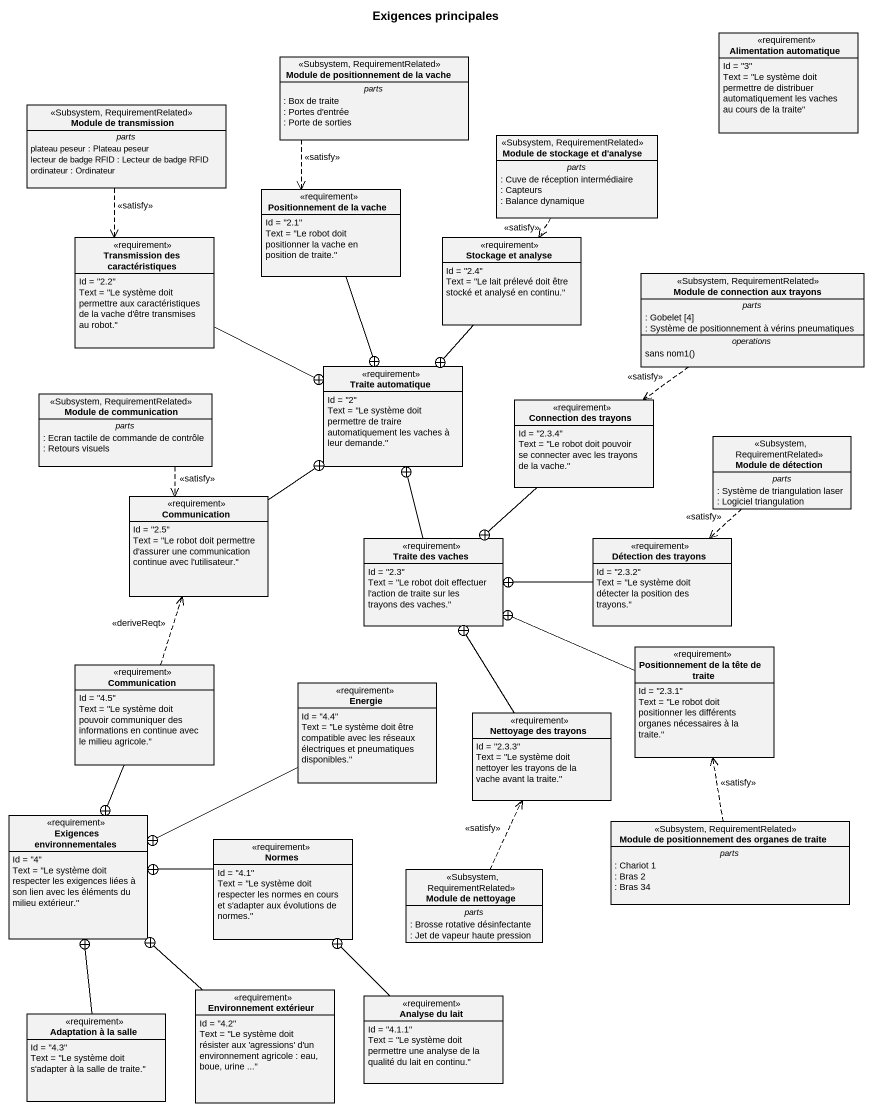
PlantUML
@startuml
title Exigences principales
hide circle
hide empty members
class "Alimentation automatique" as Alimentation_automatique <<requirement>> {
  Id = "3"
  Text = "Le système doit permettre de distribuer automatiquement les vaches au cours de la traite"
}
class "Module de positionnement de la vache" as Module_de_positionnement_de <<Subsystem, RequirementRelated>> {
  -- parts --
  : Box de traite
  : Portes d'entrée
  : Porte de sorties
}
class "Module de transmission" as Module_de_transmission <<Subsystem, RequirementRelated>> {
  -- parts --
  plateau peseur : Plateau peseur
  lecteur de badge RFID : Lecteur de badge RFID
  ordinateur : Ordinateur
}
class "Module de stockage et d'analyse" as Module_de_stockage_et_d <<Subsystem, RequirementRelated>> {
  -- parts --
  : Cuve de réception intermédiaire
  : Capteurs
  : Balance dynamique
}
class "Positionnement de la vache" as Positionnement_de_la_vache <<requirement>> {
  Id = "2.1"
  Text = "Le robot doit positionner la vache en position de traite."
}
class "Transmission des caractéristiques" as Transmission_des <<requirement>> {
  Id = "2.2"
  Text = "Le système doit permettre aux caractéristiques de la vache d'être transmises au robot."
}
class "Stockage et analyse" as Stockage_et_analyse <<requirement>> {
  Id = "2.4"
  Text = "Le lait prélevé doit être stocké et analysé en continu."
}
class "Module de connection aux trayons" as Module_de_connection_aux <<Subsystem, RequirementRelated>> {
  -- parts --
  : Gobelet [4]
  : Système de positionnement à vérins pneumatiques
  -- operations --
  sans nom1()
}
class "Module de communication" as Module_de_communication <<Subsystem, RequirementRelated>> {
  -- parts --
  : Ecran tactile de commande de contrôle
  : Retours visuels
}
class "Traite automatique" as Traite_automatique <<requirement>> {
  Id = "2"
  Text = "Le système doit permettre de traire automatiquement les vaches à leur demande."
}
class "Connection des trayons" as Connection_des_trayons <<requirement>> {
  Id = "2.3.4"
  Text = "Le robot doit pouvoir se connecter avec les trayons de la vache."
}
class "Module de détection" as Module_de_détection <<Subsystem, RequirementRelated>> {
  -- parts --
  : Système de triangulation laser
  : Logiciel triangulation
}
class Communication <<requirement>> {
  Id = "2.5"
  Text = "Le robot doit permettre d'assurer une communication continue avec l'utilisateur."
}
class "Traite des vaches" as Traite_des_vaches <<requirement>> {
  Id = "2.3"
  Text = "Le robot doit effectuer l'action de traite sur les trayons des vaches."
}
class "Détection des trayons" as Détection_des_trayons <<requirement>> {
  Id = "2.3.2"
  Text = "Le système doit détecter la position des trayons."
}
class "Communication" as Communication_2 <<requirement>> {
  Id = "4.5"
  Text = "Le système doit pouvoir communiquer des informations en continue avec le milieu agricole."
}
class "Positionnement de la tête de traite" as Positionnement_de_la_tête <<requirement>> {
  Id = "2.3.1"
  Text = "Le robot doit positionner les différents organes nécessaires à la traite."
}
class Energie <<requirement>> {
  Id = "4.4"
  Text = "Le système doit être compatible avec les réseaux électriques et pneumatiques disponibles."
}
class "Nettoyage des trayons" as Nettoyage_des_trayons <<requirement>> {
  Id = "2.3.3"
  Text = "Le système doit nettoyer les trayons de la vache avant la traite."
}
class "Exigences environnementales" as Exigences_environnementales <<requirement>> {
  Id = "4"
  Text = "Le système doit respecter les exigences liées à son lien avec les éléments du milieu extérieur."
}
class Normes <<requirement>> {
  Id = "4.1"
  Text = "Le système doit respecter les normes en cours et s'adapter aux évolutions de normes."
}
class "Module de positionnement des organes de traite" as Module_de_positionnement <<Subsystem, RequirementRelated>> {
  -- parts --
  : Chariot 1
  : Bras 2
  : Bras 34
}
class "Module de nettoyage" as Module_de_nettoyage <<Subsystem, RequirementRelated>> {
  -- parts --
  : Brosse rotative désinfectante
  : Jet de vapeur haute pression
}
class "Environnement extérieur" as Environnement_extérieur <<requirement>> {
  Id = "4.2"
  Text = "Le système doit résister aux 'agressions' d'un environnement agricole : eau, boue, urine ..."
}
class "Analyse du lait" as Analyse_du_lait <<requirement>> {
  Id = "4.1.1"
  Text = "Le système doit permettre une analyse de la qualité du lait en continu."
}
class "Adaptation à la salle" as Adaptation_à_la_salle <<requirement>> {
  Id = "4.3"
  Text = "Le système doit s'adapter à la salle de traite."
}
Module_de_positionnement_de ..> Positionnement_de_la_vache : <<satisfy>>
Module_de_transmission ..> Transmission_des : <<satisfy>>
Module_de_stockage_et_d ..> Stockage_et_analyse : <<satisfy>>
Positionnement_de_la_vache --+ Traite_automatique
Transmission_des -right-+ Traite_automatique
Stockage_et_analyse --+ Traite_automatique
Module_de_connection_aux ..> Connection_des_trayons : <<satisfy>>
Module_de_communication ..> Communication : <<satisfy>>
Connection_des_trayons --+ Traite_des_vaches
Module_de_détection ..> Détection_des_trayons : <<satisfy>>
Communication -up-+ Traite_automatique
Traite_des_vaches -up-+ Traite_automatique
Détection_des_trayons -left-+ Traite_des_vaches
Communication_2 .up.> Communication : <<deriveReqt>>
Communication_2 --+ Exigences_environnementales
Positionnement_de_la_tête -left-+ Traite_des_vaches
Energie -left-+ Exigences_environnementales
Nettoyage_des_trayons -up-+ Traite_des_vaches
Normes -left-+ Exigences_environnementales
Module_de_positionnement .up.> Positionnement_de_la_tête : <<satisfy>>
Module_de_nettoyage .up.> Nettoyage_des_trayons : <<satisfy>>
Environnement_extérieur -up-+ Exigences_environnementales
Analyse_du_lait -up-+ Normes
Adaptation_à_la_salle -up-+ Exigences_environnementales
@enduml
